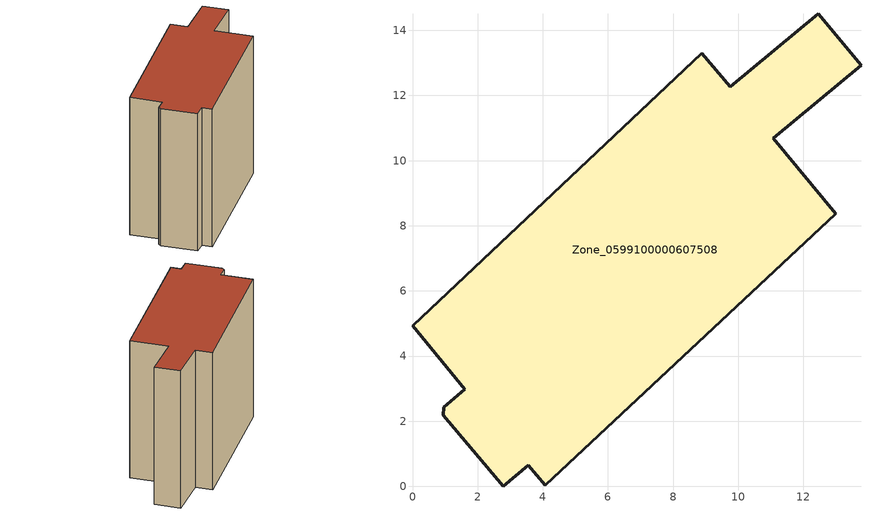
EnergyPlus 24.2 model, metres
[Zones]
Zone_0599100000607508
 floor ground (C_G): 1.61,2.98 0,4.93 8.88,13.3 9.75,12.26 12.45,14.51 13.77,12.93 11.07,10.68 12.99,8.37 4.08,0.03 3.56,0.65 2.78,0 0.95,2.19 0.95,2.43 z0
 wall outside (C_F): 11.07,10.68 13.77,12.93 12.45,14.51 9.75,12.26 8.88,13.3 0,4.93 1.61,2.98 0.95,2.43 0.95,2.19 2.78,0 3.56,0.65 4.08,0.03 12.99,8.37 11.07,10.68 z0:11.32
 roof outside (C_R): 0.95,2.43 0.95,2.19 2.78,0 3.56,0.65 4.08,0.03 12.99,8.37 11.07,10.68 13.77,12.93 12.45,14.51 9.75,12.26 8.88,13.3 0,4.93 1.61,2.98 z11.32
[BUILDING]
Pand.0599100000607508: North Axis=0; Terrain=City; Loads Convergence Tolerance Value=0.04; Temperature Convergence Tolerance Value=0.4; Solar Distribution=FullExterior; Maximum Number of Warmup Days=25; Minimum Number of Warmup Days=1
[Site:Location]
Rotterdam.The.Hague.AP_ZH_NLD Design_Conditions: Latitude=51.96; Longitude=4.45; Time Zone=1; Elevation=-4.5
[SITE:GROUNDTEMPERATURE:BUILDINGSURFACE]
18, 18, 18, 18, 18, 18, 18, 18, 18, 18, 18, 18
[MATERIAL] Thermal Absorptance=0.9; Solar Absorptance=0.7; Visible Absorptance=0.7
Name | Roughness | Thickness | Conductivity | Density | Specific Heat
G.TI.1946 | MediumSmooth | 0.15 | 1 | 540 | 1210
F.TI.1946 | Rough | 0.3 | 0.857143 | 1920 | 840
R.TI.1946 | MediumRough | 0.2 | 0.1 | 1500 | 1000
[CONSTRUCTION]
C_G: G.TI.1946
C_F: F.TI.1946
C_R: R.TI.1946
[ZONE]
Zone_0599100000607508: Type=1; Multiplier=1; Ceiling Height=Autocalculate; Volume=Autocalculate; Floor Area=autocalculate; Part of Total Floor Area=Yes
[ZONEINFILTRATION:DESIGNFLOWRATE]
Infil_Zone_0599100000607508: Zone or ZoneList or Space or SpaceList=Zone_0599100000607508; Schedule=AlwaysOn; Design Flow Rate Calculation Method=Flow/Area; Flow Rate per Floor Area=0.003; Constant Term Coefficient=1; Temperature Term Coefficient=0; Velocity Term Coefficient=0; Velocity Squared Term Coefficient=0
[HVACTEMPLATE:ZONE:IDEALLOADSAIRSYSTEM]
Zone_0599100000607508: Maximum Heating Supply Air Temperature=50; Minimum Cooling Supply Air Temperature=13; Maximum Heating Supply Air Humidity Ratio=0.0156; Minimum Cooling Supply Air Humidity Ratio=0.0077; Heating Limit=NoLimit; Cooling Limit=NoLimit; Dehumidification Control Type=ConstantSensibleHeatRatio; Cooling Sensible Heat Ratio=0.7; Dehumidification Setpoint=60; Humidification Control Type=None; Humidification Setpoint=30; Outdoor Air Method=None; Outdoor Air Flow Rate per Person=0.00944; Outdoor Air Flow Rate per Zone Floor Area=0; Outdoor Air Flow Rate per Zone=0; Demand Controlled Ventilation Type=None; Outdoor Air Economizer Type=NoEconomizer; Heat Recovery Type=None; Sensible Heat Recovery Effectiveness=0.7; Latent Heat Recovery Effectiveness=0.65
[ZONECONTROL:THERMOSTAT]
ThermostatControl_Zone_0599100000607508: Zone or ZoneList=Zone_0599100000607508; Control Type Schedule=DualSetpointControlType; Control 1=Thermostat_Zone_0599100000607508; Temperature Difference Between Cutout And Setpoint=0
[THERMOSTATSETPOINT:DUALSETPOINT]
Thermostat_Zone_0599100000607508: Heating Setpoint Temperature Schedule=HeatingSetpoint_Zone_0599100000607508; Cooling Setpoint Temperature Schedule=CoolingSetpoint_Zone_0599100000607508
[SCHEDULE:COMPACT]
HeatingSetpoint_Zone_0599100000607508: Through: 12/31, For: AllDays, Until: 24:00, 21
CoolingSetpoint_Zone_0599100000607508: Through: 12/31, For: AllDays, Until: 24:00, 24
DualSetpointControlType: Through: 12/31, For: AllDays, Until: 24:00, 4
AlwaysOn: Through: 12/31, For: AllDays, Until: 24:00, 1
